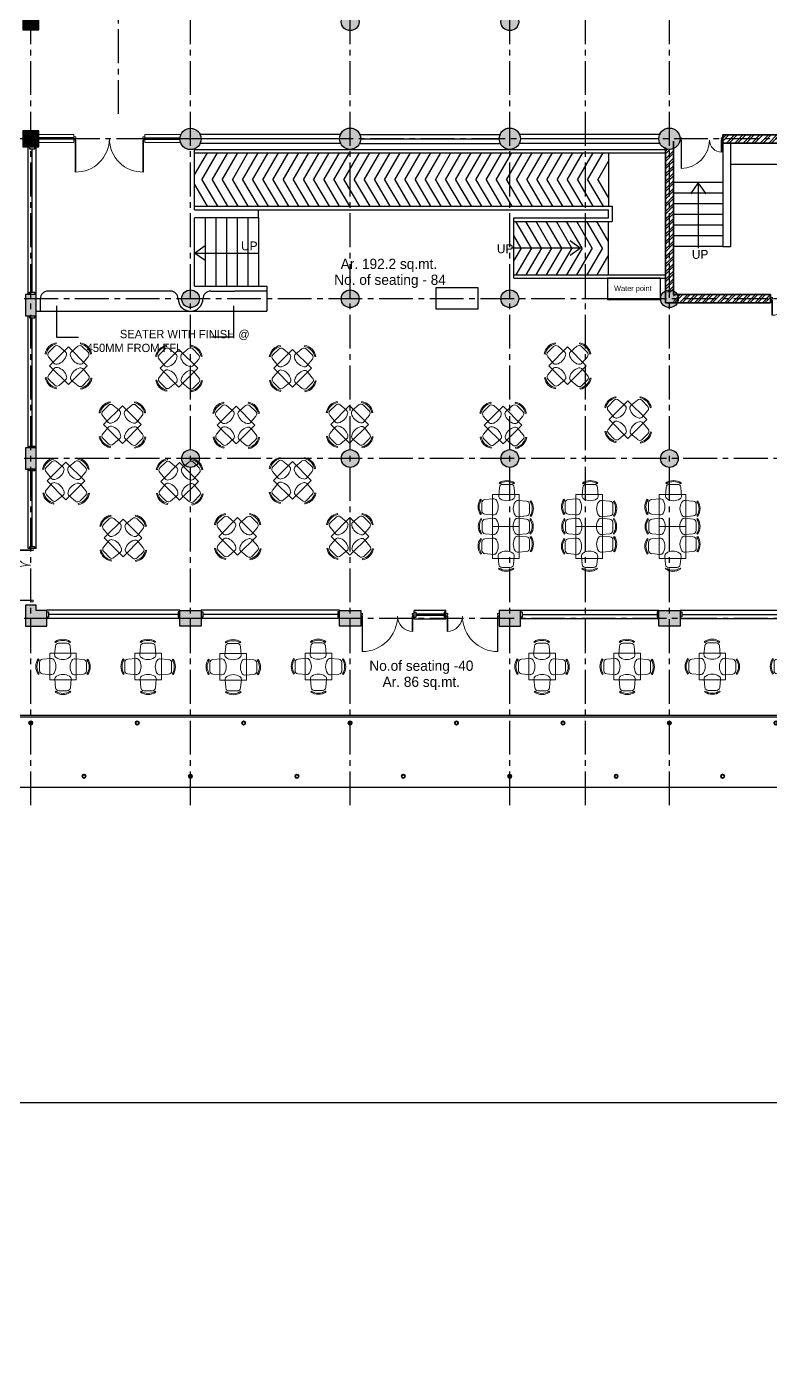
# Model space of a CAD drawing. Header units: millimetres. Extents: x -276609 to 1081398, y -453808 to 472098.
# Drawn here: x 335839 to 356814, y 117301 to 154560 of the extents above; entities that cross this region are included whole.
import ezdxf

# ---------------------------------------------------------------- set-up
doc = ezdxf.new("R2010")
doc.units = ezdxf.units.MM
doc.header["$MEASUREMENT"] = 0
doc.linetypes.add('CENTER2', pattern=[28.575, 19.05, -3.175, 3.175, -3.175])
for name, color, linetype in [('A-Anno Tags', 6, 'Continuous'), ('A-Elevation', 4, 'Continuous'), ('A-Railing', 4, 'Continuous'), ('A-Steps', 3, 'Continuous'), ('A-Wall Patt', 8, 'Continuous'), ('A-Window', 4, 'Continuous'), ('AREA', 7, 'Continuous'), ('Dimension', 7, 'Continuous'), ('S-Conc Patt', 9, 'Continuous'), ('SHADING COLUMNS', 210, 'Continuous'), ('text', 252, 'Continuous')]:
    doc.layers.add(name, color=color, linetype=linetype)
doc.layers.add('A-Anno-Grid Lines', color=7, linetype='Continuous', true_color=0xbbc3bd)
for name, color, linetype, lineweight in [('A-Detail Lines', 241, 'Continuous', 25), ('A-Door', 4, 'Continuous', 9), ('A-Wall Sec', 1, 'Continuous', 20), ('frntr', 42, 'Continuous', 13), ('S-Concrete', 40, 'Continuous', 25)]:
    doc.layers.add(name, color=color, linetype=linetype, lineweight=lineweight)
doc.layers.add('I-Furniture', color=7, linetype='Continuous', lineweight=20, true_color=0xb35900)
doc.styles.get("Standard").update_dxf_attribs({"font": ''})
doc.styles.get('Standard').set_extended_font_data('Gill Sans MT')
doc.dimstyles.new('IIITD_WD_M @ 100', dxfattribs={"dimscale": 100, "dimtxt": 1, "dimasz": 1, "dimexe": 0.5, "dimexo": 0.25, "dimgap": 0.3, "dimtad": 1, "dimdec": 0, "dimrnd": 1, "dimzin": 0, "dimdsep": 46, "dimtxsty": 'Standard', "dimblk": 'ARCHTICK', "dimcen": 0.2, "dimdle": 0.3, "dimclrd": 256, "dimclre": 256, "dimclrt": 256, "dimadec": 0, "dimazin": 0, "dimtfac": 1, "dimtdec": 0, "dimtofl": 0, "dimtmove": 0, "dimatfit": 0, "dimfxl": 0.5, "dimfxlon": 1, "dimtolj": 1, "dimtzin": 0, "dimlwd": -1, "dimlwe": -1, "dimarcsym": 0})
doc.dimstyles.get("Standard").update_dxf_attribs({"dimtxt": 0.18, "dimasz": 0.18, "dimexe": 0.18, "dimexo": 0.0625, "dimgap": 0.09, "dimtad": 0, "dimtih": 1, "dimtoh": 1, "dimdec": 4, "dimzin": 0, "dimdsep": 46, "dimtxsty": 'Standard', "dimcen": 0.09, "dimadec": 0, "dimazin": 0, "dimtfac": 1, "dimtdec": 4, "dimtofl": 0, "dimtmove": 0, "dimatfit": 3, "dimfxl": 1, "dimtolj": 1, "dimtzin": 0, "dimarcsym": 0})
pattern_1 = [(45, (-144842.34, 2158.18), (-106.066017, 106.066017), []), (45, (-144771.63, 2158.18), (-106.066017, 106.066017), [])]

# ---------------------------------------------------------------- blocks, each defined once
blk = doc.blocks.new('w8')
at = {"layer": 'A-Window', "color": 2, "lineweight": 30}
blk.add_line((484324, 139289), (484324, 142939), dxfattribs=at)
at = {"layer": 'A-Window'}
for points in [[(484209, 139239), (484209, 142989)], [(484399, 142989), (484399, 142939), (484249, 142939), (484249, 142989)], [(484439, 139239), (484439, 142989)], [(484399, 139239), (484399, 139289), (484249, 139289), (484249, 139239)]]:
    blk.add_lwpolyline(points, dxfattribs=at)
blk = doc.blocks.new('w4')
at = {"layer": 'A-Window', "color": 2, "lineweight": 30}
blk.add_line((484324, 147974), (484324, 151774), dxfattribs=at)
at = {"layer": 'A-Window'}
for points in [[(484209, 147924), (484209, 151824)], [(484399, 151824), (484399, 151774), (484249, 151774), (484249, 151824)], [(484439, 147924), (484439, 151824)], [(484399, 147924), (484399, 147974), (484249, 147974), (484249, 147924)]]:
    blk.add_lwpolyline(points, dxfattribs=at)
blk = doc.blocks.new('Big Door Garbage')
at = {"layer": 'A-Door', "color": 5, "lineweight": 18}
for p, q in [((-12550, 128778), (-12500, 128778)), ((-12550, 128703), (-12550, 128778)), ((-12550, 128703), (-12515, 128703)), ((-12515, 128738), (-12500, 128738)), ((-12515, 128703), (-12515, 128738)), ((-12515, 128703), (-12515, 128273)), ((-12499, 128703), (-12515, 128703)), ((-12500, 128778), (-12500, 128738)), ((-12499, 128703), (-12499, 128273)), ((-11101, 128703), (-11101, 127703)), ((-11101, 128703), (-11085, 128703)), ((-11100, 128778), (-11100, 128738)), ((-11050, 128778), (-11100, 128778)), ((-11085, 128738), (-11100, 128738)), ((-11085, 128703), (-11085, 128738)), ((-11050, 128703), (-11085, 128703)), ((-11085, 128703), (-11085, 127703)), ((-11050, 128703), (-11050, 128778))]:
    blk.add_line(p, q, dxfattribs=at)
at = {"layer": 'A-Door', "lineweight": 18}
for centre, radius, start, end in [((-12515, 128703), 430, 270, 0), ((-11085, 128703), 1000, 180, 270)]:
    blk.add_arc(centre, radius, start, end, dxfattribs=at)
blk = doc.blocks.new('dw1')
at = {"layer": 'A-Window'}
for p, q in [((495114, 138664), (495114, 138914)), ((496014, 138664), (496014, 138914))]:
    blk.add_line(p, q, dxfattribs=at)
at = {"layer": 'A-Window', "color": 2, "lineweight": 60}
blk.add_line((495964, 138789), (495164, 138789), dxfattribs=at)
at = {"layer": 'A-Window'}
for points in [[(496014, 138914), (495114, 138914)], [(495114, 138864), (495164, 138864), (495164, 138714), (495114, 138714)], [(496014, 138664), (495114, 138664)], [(496014, 138864), (495964, 138864), (495964, 138714), (496014, 138714)]]:
    blk.add_lwpolyline(points, dxfattribs=at)
at = {"layer": 'A-Detail Lines', "xscale": -1}
blk.add_blockref('Big Door Garbage', (482564, 10049), dxfattribs=at)
at = {"layer": 'A-Detail Lines'}
blk.add_blockref('Big Door Garbage', (508564, 10049), dxfattribs=at)
blk = doc.blocks.new('allalaksksksjjd')
at = {"layer": 'S-Conc Patt'}
for points in [[(266278, 131331), (266278, 130881), (266728, 130881), (266728, 131331)], [(275753, 131106, 1), (275253, 131106, 1)], [(280253, 131106, 1), (279753, 131106, 1)], [(266278, 128031), (266278, 127581), (266728, 127581), (266728, 128031)], [(271303, 127806, 1), (270703, 127806, 1)], [(275803, 127811, 1), (275203, 127811, 1)], [(280303, 127811, 1), (279703, 127811, 1)], [(284803, 127811, 1), (284203, 127811, 1)], [(266653, 123421), (266353, 123421), (266353, 122821), (266653, 122821)], [(271253, 123306, 1), (270753, 123306, 1)], [(275753, 123306, 1), (275253, 123306, 1)], [(280253, 123306, 1), (279753, 123306, 1)], [(284753, 123306, 1), (284253, 123306, 1)], [(266653, 119106), (266353, 119106), (266353, 118506), (266653, 118506)], [(271253, 118806, 1), (270753, 118806, 1)], [(275753, 118806, 1), (275253, 118806, 1)], [(280253, 118806, 1), (279753, 118806, 1)], [(284753, 118806, 1), (284253, 118806, 1)], [(266353, 114081), (266953, 114081), (266953, 114531), (266653, 114531), (266653, 114681), (266353, 114681)], [(271303, 114081), (271303, 114531), (270703, 114531), (270703, 114081)], [(275803, 114081), (275803, 114531), (275203, 114531), (275203, 114081)], [(279703, 114081), (279703, 114531), (280303, 114531), (280303, 114081)], [(284803, 114081), (284803, 114531), (284203, 114531), (284203, 114081)]]:
    blk.add_hatch(color=8, dxfattribs=at).paths.add_polyline_path(points)
at = {"layer": 'S-Concrete'}
for points in [[(266278, 131331), (266278, 130881), (266728, 130881), (266728, 131331)], [(266278, 128031), (266278, 127581), (266728, 127581), (266728, 128031)], [(266653, 123421), (266353, 123421), (266353, 122821), (266653, 122821)], [(266653, 119106), (266353, 119106), (266353, 118506), (266653, 118506)], [(266953, 114531), (266653, 114531), (266653, 114681), (266353, 114681), (266353, 114081), (266953, 114081)], [(271303, 114531), (271303, 114081), (270703, 114081), (270703, 114531)], [(275803, 114531), (275803, 114081), (275203, 114081), (275203, 114531)], [(279703, 114531), (279703, 114081), (280303, 114081), (280303, 114531)], [(284803, 114531), (284803, 114081), (284203, 114081), (284203, 114531)]]:
    blk.add_lwpolyline(points, close=True, dxfattribs=at)
for centre, radius in [((275503, 131106), 250), ((280003, 131106), 250), ((271003, 127806), 300), ((275503, 127811), 300), ((280003, 127811), 300), ((284503, 127811), 300), ((271003, 123306), 250), ((275503, 123306), 250), ((280003, 123306), 250), ((284503, 123306), 250), ((271003, 118806), 250), ((275503, 118806), 250), ((280003, 118806), 250), ((284503, 118806), 250)]:
    blk.add_circle(centre, radius, dxfattribs=at)
blk = doc.blocks.new('4tgh5yhjjr')
at = {"layer": 'A-Door', "color": 5, "lineweight": 18}
for p, q in [((481031, 149362), (482019, 149362)), ((482019, 149132), (481031, 149132)), ((482019, 149362), (482019, 149132)), ((482019, 149205), (482019, 149289)), ((482019, 149289), (482074, 149289)), ((482019, 149205), (482058, 149205)), ((482058, 149205), (482058, 149244)), ((482058, 149244), (482074, 149244)), ((482074, 149205), (482058, 149205)), ((482058, 149203), (482058, 148301)), ((482074, 149289), (482074, 149244)), ((482076, 149203), (482076, 148301)), ((483962, 149203), (483962, 148301)), ((484019, 149289), (483963, 149289)), ((483963, 149289), (483963, 149244)), ((483980, 149244), (483963, 149244)), ((483963, 149205), (483980, 149205)), ((483980, 149205), (483980, 149244)), ((484019, 149205), (483980, 149205)), ((483980, 149203), (483980, 148301)), ((484019, 149132), (484019, 149362)), ((484019, 149362), (485019, 149362)), ((484019, 149205), (484019, 149289)), ((485019, 149132), (484019, 149132))]:
    blk.add_line(p, q, dxfattribs=at)
at = {"layer": 'A-Door', "lineweight": 18}
for centre, start, end in [((482076, 149244), 268.6936, 0.0159), ((483962, 149244), 179.9841, 271.3064)]:
    blk.add_arc(centre, 943, start, end, dxfattribs=at)
at = {"layer": 'A-Window', "color": 2, "lineweight": 60}
for p, q in [((482019, 149247), (481031, 149247)), ((484019, 149247), (485019, 149247))]:
    blk.add_line(p, q, dxfattribs=at)
blk = doc.blocks.new('yhtyjuyk')
at = {"layer": 'A-Window', "color": 2, "lineweight": 30}
blk.add_line((480841, 77753), (480841, 81793), dxfattribs=at)
at = {"layer": 'A-Window'}
for points in [[(480726, 77703), (480726, 81843)], [(480766, 81843), (480766, 81793), (480916, 81793), (480916, 81843)], [(480956, 77703), (480956, 81843)], [(480766, 77703), (480766, 77753), (480916, 77753), (480916, 77703)]]:
    blk.add_lwpolyline(points, dxfattribs=at)
blk = doc.blocks.new('Pipe-Column - Pipe3-1_2STD-50-2 GL')
at = {"layer": 'S-Concrete', "lineweight": 35}
for radius, start, end in [(50.8, 0, 180), (45.1, 0, 180), (45.1, 180, 0), (50.8, 180, 360)]:
    blk.add_arc((0, 0), radius, start, end, dxfattribs=at)
blk = doc.blocks.new('Pipe-Column - Pipe3-1_2STD-48-2 GL')
at = {"layer": 'S-Concrete', "lineweight": 35}
for radius, start, end in [(50.8, 0, 180), (50.8, 180, 360), (45.1, 360, 180), (45.1, 180, 360)]:
    blk.add_arc((0, 0), radius, start, end, dxfattribs=at)
blk = doc.blocks.new('Pipe-Column - Pipe3-1_2STD-49-2 GL')
at = {"layer": 'S-Concrete', "lineweight": 35}
for radius, start, end in [(50.8, 0, 180), (50.8, 180, 360), (45.1, 360, 180), (45.1, 180, 360)]:
    blk.add_arc((0, 0), radius, start, end, dxfattribs=at)
blk = doc.blocks.new('TRGHT4')
at = {"layer": 'SHADING COLUMNS'}
for name, p, rotation in [('Pipe-Column - Pipe3-1_2STD-48-2 GL', (397060, -137137), 135.0000000004137), ('Pipe-Column - Pipe3-1_2STD-48-2 GL', (399181, -137137), 135.0000000004137), ('Pipe-Column - Pipe3-1_2STD-50-2 GL', (427680, -137137), 44.9999999995862), ('Pipe-Column - Pipe3-1_2STD-50-2 GL', (429801, -137137), 44.9999999995862), ('Pipe-Column - Pipe3-1_2STD-48-2 GL', (397060, -140137), 135.0000000004137), ('Pipe-Column - Pipe3-1_2STD-48-2 GL', (399181, -140137), 135.0000000004137), ('Pipe-Column - Pipe3-1_2STD-50-2 GL', (427680, -140137), 44.9999999995862), ('Pipe-Column - Pipe3-1_2STD-50-2 GL', (429801, -140137), 44.9999999995862), ('Pipe-Column - Pipe3-1_2STD-48-2 GL', (397060, -143137), 135.0000000004137), ('Pipe-Column - Pipe3-1_2STD-48-2 GL', (399181, -143137), 135.0000000004137), ('Pipe-Column - Pipe3-1_2STD-50-2 GL', (427680, -143137), 44.9999999995862), ('Pipe-Column - Pipe3-1_2STD-50-2 GL', (429801, -143137), 44.9999999995862), ('Pipe-Column - Pipe3-1_2STD-48-2 GL', (397060, -146087), 135.0000000004137), ('Pipe-Column - Pipe3-1_2STD-49-2 GL', (399181, -146087), 135.0000000004137), ('Pipe-Column - Pipe3-1_2STD-50-2 GL', (427680, -146137), 44.9999999995862), ('Pipe-Column - Pipe3-1_2STD-50-2 GL', (429801, -146137), 44.9999999995862)]:
    blk.add_blockref(name, p, dxfattribs=dict(at, rotation=rotation))
for p in [(402181, -146087), (405181, -146087), (408181, -146087), (411181, -146087), (414181, -146087), (417181, -146087), (420181, -146087), (423181, -146087), (426181, -146087), (400681, -147587), (403681, -147587), (406681, -147587), (409681, -147587), (412681, -147587), (415681, -147587), (418681, -147587), (421681, -147587), (424681, -147587), (427681, -147587)]:
    blk.add_blockref('Pipe-Column - Pipe3-1_2STD-50-2 GL', p, dxfattribs=at)
blk = doc.blocks.new('_ArchTick')
at = {"color": 0, "linetype": 'ByBlock', "const_width": 0.15}
blk.add_lwpolyline([(-0.5, -0.5), (0.5, 0.5)], dxfattribs=at)
blk = doc.blocks.new('dw2')
at = {"layer": 'A-Window'}
blk.add_line((484439, 147324), (484189, 147324), dxfattribs=at)
at = {"layer": 'A-Window', "color": 2, "lineweight": 30}
blk.add_line((484324, 145139), (484324, 147274), dxfattribs=at)
at = {"layer": 'A-Window'}
for points in [[(484439, 145089), (484209, 145089), (484209, 147324)], [(484399, 147324), (484399, 147274), (484249, 147274), (484249, 147324)], [(484439, 145089), (484439, 147324)], [(484399, 145089), (484399, 145139), (484249, 145139), (484249, 145089)]]:
    blk.add_lwpolyline(points, dxfattribs=at)
at = {"layer": 'A-Detail Lines', "rotation": 270}
blk.add_blockref('Big Door Garbage', (355573, 132539), dxfattribs=at)
blk = doc.blocks.new('A$C60CE59FC')
at = {"layer": 'A-Window', "color": 2, "lineweight": 30}
blk.add_line((-115, -3665), (-115, -50), dxfattribs=at)
at = {"layer": 'A-Window'}
for points in [[(-230, -3715), (-230, 0)], [(-190, 0), (-190, -50), (-40, -50), (-40, 0)], [(0, -3715), (0, 0)], [(-190, -3715), (-190, -3665), (-40, -3665), (-40, -3715)]]:
    blk.add_lwpolyline(points, dxfattribs=at)
at = {"layer": 'Dimension'}
blk.add_line((0, -3715), (0, -997), dxfattribs=at)
blk = doc.blocks.new('chair1')
at = {"layer": 'I-Furniture'}
for p, q in [((-320, 228), (-84, 207)), ((1, 115), (1, -115)), ((16, 201), (42, 219)), ((-320, -228), (-84, -207)), ((16, -201), (42, -219))]:
    blk.add_line(p, q, dxfattribs=at)
for centre, radius, start, end in [((-108, 0), 351, 148.407, 211.593), ((-328, 135), 92.9, 85.0303, 148.407), ((-92, 115), 92.9, 0, 85.0303), ((-278, 0), 356, 325.6197, 34.3803), ((-278, 0), 387, 325.6197, 34.3803), ((-328, -135), 92.9, 211.593, 274.9697), ((-92, -115), 92.9, 274.9697, 0)]:
    blk.add_arc(centre, radius, start, end, dxfattribs=at)
blk = doc.blocks.new('trhrherth')
at = {"layer": 'I-Furniture'}
blk.add_lwpolyline([(488730, 136882), (488730, 137632), (490530, 137632), (490530, 136882)], close=True, dxfattribs=at)
at = {"layer": 'I-Furniture', "xscale": -1}
for p, rotation in [((489069, 137931), 270), ((489630, 137923), 270), ((490812, 137229), 180), ((490130, 136589), 90)]:
    blk.add_blockref('chair1', p, dxfattribs=dict(at, rotation=rotation))
at = {"layer": 'I-Furniture'}
for p, rotation in [((490180, 137930), 90), ((488473, 137246), 180), ((489128, 136589), 270), ((489630, 136592), 270)]:
    blk.add_blockref('chair1', p, dxfattribs=dict(at, rotation=rotation))
blk = doc.blocks.new('wegegt')
at = {"layer": 'I-Furniture'}
blk.add_lwpolyline([(489413, 140432), (490163, 140432), (490163, 141182), (489413, 141182)], close=True, dxfattribs=at)
for p, rotation in [((489780, 141466), 90), ((489129, 140807), 180)]:
    blk.add_blockref('chair1', p, dxfattribs=dict(at, rotation=rotation))
at = {"layer": 'I-Furniture', "xscale": -1}
for p, rotation in [((490447, 140799), 180), ((489788, 140129), 90)]:
    blk.add_blockref('chair1', p, dxfattribs=dict(at, rotation=rotation))
blk = doc.blocks.new('grd din')
at = {"layer": 'A-Anno-Grid Lines', "linetype": 'CENTER2', "ltscale": 50}
for p, q in [((484314, 133526), (484314, 180371)), ((486784, 152996), (486784, 180371)), ((488814, 133526), (488814, 179267)), ((493314, 133526), (493314, 179267)), ((497814, 133526), (497814, 179267)), ((499944, 133526), (499944, 179267)), ((502314, 133526), (502314, 179267)), ((520545, 152289), (470258, 152289)), ((516514, 147789), (471659, 147789)), ((516514, 143289), (471659, 143289)), ((516514, 138789), (471659, 138789))]:
    blk.add_line(p, q, dxfattribs=at)
blk = doc.blocks.new('*D675')
at = {"layer": 'A-Detail Lines'}
for p, q in [((338004, 412783), (337904, 412783)), ((337954, 412813), (337954, 411253)), ((338004, 411283), (337904, 411283)), ((490362, 36550), (490362, 36450)), ((499132, 36550), (499132, 36450)), ((490332, 36500), (499162, 36500))]:
    blk.add_line(p, q, dxfattribs=at)
at = {"layer": 'A-Detail Lines', "xscale": 100, "yscale": 100, "zscale": 100}
for p, rotation in [((337954, 412783), 90), ((337954, 411283), 270), ((490362, 36500), 180)]:
    blk.add_blockref('_ArchTick', p, dxfattribs=dict(at, rotation=rotation))
blk.add_blockref('_ArchTick', (499132, 36500), dxfattribs=at)
at = {"layer": 'A-Detail Lines', "insert": (337873, 412033), "char_height": 100, "attachment_point": 5, "rotation": 90}
blk.add_mtext('\\A1;1500', dxfattribs=at)
at = {"layer": 'A-Detail Lines', "insert": (494747, 36632), "char_height": 200, "attachment_point": 5}
blk.add_mtext('\\A1;8770', dxfattribs=at)

msp = doc.modelspace()

# ---------------------------------------------------------------- hatches: boundary and pattern name
at = {"layer": 'A-Wall Patt'}
h = msp.add_hatch(dxfattribs=at)
h.set_pattern_fill('ANSI32', color=256, scale=450, style=0)
h.set_pattern_definition([(45, (-144842.34, 2158.18), (-119.32427, 119.32427), []), (45, (-144762.8, 2158.18), (-119.32427, 119.32427), [])])
h.paths.add_polyline_path([(362663.9, 151507.2), (358948.9, 151507.2), (358948.9, 151277.2), (362663.9, 151277.2)])
h.paths.add_polyline_path([(371128.9, 151507.2), (370978.9, 151507.2), (370978.9, 151277.2), (371128.9, 151277.2)])
h.paths.add_polyline_path([(367348.9, 151507.2), (363263.9, 151507.2), (363263.9, 151277.2), (367348.9, 151277.2)])
h.paths.add_polyline_path([(370378.9, 151507.2), (367578.9, 151507.2), (367578.9, 151277.2), (370378.9, 151277.2)])
h.paths.add_polyline_path([(355463.9, 151277.2), (358348.9, 151277.2), (358348.9, 151507.2), (355463.9, 151507.2)])
h = msp.add_hatch(dxfattribs=at)
h.set_pattern_fill('ANSI32', color=256, scale=400, style=0)
h.set_pattern_definition(pattern_1)
h.paths.add_polyline_path([(354078.9, 151120, -0.1992781), (353848.9, 151120), (353848.9, 147077.2), (354078.9, 147077.2)])
h = msp.add_hatch(dxfattribs=at)
h.set_pattern_fill('ANSI32', color=256, scale=400, style=0)
h.set_pattern_definition(pattern_1)
h.paths.add_polyline_path([(356813.9, 146777.2), (356813.9, 147007.2), (354078.9, 147007.2), (354078.9, 146777.2)])

# ---------------------------------------------------------------- linework, layer by layer
at = {"layer": 'A-Anno Tags'}
for p, q in [((342613.9, 147107.2), (342613.9, 146542.2)), ((336228.9, 146542.2), (340463.9, 146542.2)), ((340463.9, 146542.2), (342613.9, 146542.2))]:
    msp.add_line(p, q, dxfattribs=at)
at = {"layer": 'A-Detail Lines'}
for p, q in [((340578.9, 149397), (340578.9, 151110.2)), ((340578.9, 150381.8), (340939.4, 150997)), ((340784.6, 150244.8), (341225.5, 150997)), ((341070.7, 150244.8), (341511.6, 150997)), ((341356.8, 150244.8), (341797.7, 150997)), ((341642.9, 150244.8), (342083.8, 150997)), ((341929, 150244.8), (342369.9, 150997)), ((342215.1, 150244.8), (342656, 150997)), ((342501.2, 150244.8), (342942.1, 150997)), ((342787.3, 150244.8), (343228.2, 150997)), ((343073.4, 150244.8), (343514.3, 150997)), ((343359.5, 150244.8), (343800.4, 150997)), ((343645.6, 150244.8), (344086.5, 150997)), ((343931.7, 150244.8), (344372.6, 150997)), ((344217.8, 150244.8), (344658.7, 150997)), ((344503.9, 150244.8), (344944.8, 150997)), ((344790.1, 150244.8), (345230.9, 150997)), ((345076.2, 150244.8), (345517.1, 150997)), ((345362.3, 150244.8), (345803.2, 150997)), ((345648.4, 150244.8), (346089.3, 150997)), ((345934.5, 150244.8), (346375.4, 150997)), ((346220.6, 150244.8), (346661.5, 150997)), ((346506.7, 150244.8), (346947.6, 150997)), ((346792.8, 150244.8), (347233.7, 150997)), ((347078.9, 150244.8), (347519.8, 150997)), ((347365, 150244.8), (347805.9, 150997)), ((347651.1, 150244.8), (348092, 150997)), ((347937.2, 150244.8), (348378.1, 150997)), ((348223.3, 150244.8), (348664.2, 150997)), ((348509.4, 150244.8), (348950.3, 150997)), ((348795.5, 150244.8), (349236.4, 150997)), ((349081.6, 150244.8), (349522.5, 150997)), ((349367.7, 150244.8), (349808.6, 150997)), ((349653.8, 150244.8), (350094.7, 150997)), ((349939.9, 150244.8), (350380.8, 150997)), ((350226, 150244.8), (350666.9, 150997)), ((350512.1, 150244.8), (350953, 150997)), ((350798.2, 150244.8), (351239.1, 150997)), ((351084.3, 150244.8), (351525.2, 150997)), ((351370.4, 150244.8), (351811.3, 150997)), ((351656.5, 150244.8), (352097.4, 150997)), ((352248.9, 150997), (352248.9, 149497)), ((351942.6, 150244.8), (352248.9, 150767.3)), ((340784.6, 150244.8), (341222.9, 149497)), ((341070.7, 150244.8), (341509, 149497)), ((341356.8, 150244.8), (341795.1, 149497)), ((341642.9, 150244.8), (342081.2, 149497)), ((341929, 150244.8), (342367.3, 149497)), ((342215.1, 150244.8), (342653.4, 149497)), ((342501.2, 150244.8), (342939.5, 149497)), ((342787.3, 150244.8), (343225.6, 149497)), ((343073.4, 150244.8), (343511.7, 149497)), ((343359.5, 150244.8), (343797.8, 149497)), ((343645.6, 150244.8), (344083.9, 149497)), ((343931.7, 150244.8), (344370, 149497)), ((344217.8, 150244.8), (344656.1, 149497)), ((344503.9, 150244.8), (344942.2, 149497)), ((344790.1, 150244.8), (345228.3, 149497)), ((345076.2, 150244.8), (345514.4, 149497)), ((345362.3, 150244.8), (345800.5, 149497)), ((345648.4, 150244.8), (346086.6, 149497)), ((345934.5, 150244.8), (346372.7, 149497)), ((346220.6, 150244.8), (346658.8, 149497)), ((346506.7, 150244.8), (346944.9, 149497)), ((346792.8, 150244.8), (347231, 149497)), ((347078.9, 150244.8), (347517.1, 149497)), ((347365, 150244.8), (347803.2, 149497)), ((347651.1, 150244.8), (348089.3, 149497)), ((347937.2, 150244.8), (348375.4, 149497)), ((348223.3, 150244.8), (348661.5, 149497)), ((348509.4, 150244.8), (348947.6, 149497)), ((348795.5, 150244.8), (349233.7, 149497)), ((349081.6, 150244.8), (349519.8, 149497)), ((349367.7, 150244.8), (349805.9, 149497)), ((349653.8, 150244.8), (350092, 149497)), ((349939.9, 150244.8), (350378.1, 149497)), ((350226, 150244.8), (350664.2, 149497)), ((350512.1, 150244.8), (350950.3, 149497)), ((350798.2, 150244.8), (351236.4, 149497)), ((351084.3, 150244.8), (351522.5, 149497)), ((351370.4, 150244.8), (351808.6, 149497)), ((351656.5, 150244.8), (352094.7, 149497)), ((351942.6, 150244.8), (352248.9, 149722.2)), ((340578.9, 150107.7), (340936.8, 149497)), ((349578.9, 147467), (349578.9, 149167)), ((350070.7, 148319.3), (349632.5, 149067)), ((350356.8, 148319.3), (349918.6, 149067)), ((350642.9, 148319.3), (350204.7, 149067)), ((350929, 148319.3), (350490.8, 149067)), ((351215.1, 148319.3), (350776.9, 149067)), ((351501.2, 148319.3), (351063, 149067)), ((351787.3, 148319.3), (351349.1, 149067)), ((352073.4, 148319.3), (351635.2, 149067)), ((352248.9, 148508.1), (351921.3, 149067)), ((352248.9, 147567), (352248.9, 149067)), ((349784.6, 148319.3), (349578.9, 148670.4)), ((349784.6, 148319.3), (349578.9, 147968.2)), ((350070.7, 148319.3), (349629.8, 147567)), ((350356.8, 148319.3), (349915.9, 147567)), ((350642.9, 148319.3), (350202, 147567)), ((350929, 148319.3), (350488.1, 147567)), ((351215.1, 148319.3), (350774.2, 147567)), ((351501.2, 148319.3), (351060.3, 147567)), ((351787.3, 148319.3), (351346.4, 147567)), ((352073.4, 148319.3), (351632.5, 147567)), ((352248.9, 148130.4), (351918.6, 147567))]:
    msp.add_line(p, q, dxfattribs=at)
at = {"layer": 'A-Elevation'}
for p, q in [((355693.9, 150677.2), (366728.9, 150677.2)), ((352213.9, 146902), (353713.9, 146902))]:
    msp.add_line(p, q, dxfattribs=at)
for points in [[(347375, 146603.5), (348575, 146603.5), (348575, 147203.5), (347375, 147203.5)], [(353713.9, 146867), (353713.9, 147467), (352213.9, 147467), (352213.9, 146867)]]:
    msp.add_lwpolyline(points, close=True, dxfattribs=at)
at = {"layer": 'A-Railing'}
for p, q in [((340578.9, 151097), (353848.9, 151097)), ((340578.9, 150997), (353848.9, 150997)), ((340578.9, 149497), (352348.9, 149497)), ((352348.9, 149497), (352348.9, 149067)), ((340578.9, 149397), (352248.9, 149397)), ((349578.9, 149167), (352248.9, 149167)), ((349578.9, 149067), (352348.9, 149067)), ((352248.9, 149167), (352248.9, 149397)), ((349578.9, 147567), (353848.9, 147567)), ((349578.9, 147467), (353848.9, 147467)), ((333263.9, 135117.2), (361163.9, 135117.2)), ((333264.6, 135167.2), (361113.9, 135167.2))]:
    msp.add_line(p, q, dxfattribs=at)
at = {"layer": 'A-Steps'}
for p, q in [((355463.9, 151277.2), (355463.9, 148362)), ((355693.9, 148362), (355693.9, 151277.2)), ((355463.9, 150162), (354078.9, 150162)), ((355463.9, 149862), (354078.9, 149862)), ((355463.9, 149562), (354078.9, 149562)), ((340578.9, 147242.2), (340578.9, 149167)), ((342378.9, 149167), (340578.9, 149167)), ((340878.9, 149167), (340878.9, 147242.2)), ((341178.9, 149167), (341178.9, 147242.2)), ((341478.9, 149167), (341478.9, 147242.2)), ((341778.9, 149167), (341778.9, 147242.2)), ((342078.9, 149167), (342078.9, 147242.2)), ((342378.9, 149167), (342378.9, 149397)), ((342378.9, 149167), (342378.9, 147242.2)), ((355463.9, 149262), (354078.9, 149262)), ((355463.9, 148962), (354078.9, 148962)), ((355463.9, 148662), (354078.9, 148662)), ((355463.9, 148362), (354078.9, 148362)), ((355463.9, 148362), (355693.9, 148362)), ((340578.9, 147242.2), (342378.9, 147242.2)), ((340813.9, 147242.2), (342613.9, 147242.2)), ((342613.9, 147242.2), (342613.9, 147107.2)), ((336228.9, 146892.2), (336228.9, 146542.2)), ((339898.9, 147107.2), (336443.9, 147107.2)), ((341028.9, 147107.2), (341713.9, 147107.2)), ((342613.9, 147107.2), (341713.9, 147107.2)), ((336113.9, 146542.2), (336228.9, 146542.2)), ((323111.6, 133142.2), (363968.6, 133142.2))]:
    msp.add_line(p, q, dxfattribs=at)
for centre, radius, start, end in [((336443.9, 146892.2), 215, 90, 180), ((339898.9, 146892.2), 215, 0, 90), ((340463.9, 146892.2), 350, 180, 270), ((340463.9, 146892.2), 350, 270, 0), ((341028.9, 146892.2), 215, 90, 180), ((340463.9, 146892.2), 350, 219.6772, 270)]:
    msp.add_arc(centre, radius, start, end, dxfattribs=at)
at = {"layer": 'A-Wall Patt'}
for p, q in [((352348.9, 149497), (352348.9, 149067)), ((352248.9, 149167), (352248.9, 149397))]:
    msp.add_line(p, q, dxfattribs=at)
at = {"layer": 'A-Wall Sec', "lineweight": 35}
for p, q in [((354078.9, 147007.2), (354078.9, 151333.2)), ((367348.9, 151507.2), (355463.9, 151507.2)), ((355463.9, 151507.2), (355463.9, 151277.2)), ((355463.9, 151277.2), (367348.9, 151277.2)), ((353848.9, 151154.2), (353848.9, 146777.2)), ((356813.9, 147007.2), (354078.9, 147007.2)), ((356813.9, 146777.2), (356813.9, 147007.2)), ((353848.9, 146777.2), (356813.9, 146777.2))]:
    msp.add_line(p, q, dxfattribs=at)
at = {"layer": 'A-Window', "color": 2, "lineweight": 30}
for p, q in [((344663.9, 151392.2), (340763.9, 151392.2)), ((345263.8, 151392.2), (349163.9, 151392.2)), ((353663.9, 151392.2), (349763.9, 151392.2))]:
    msp.add_line(p, q, dxfattribs=at)
at = {"layer": 'A-Window'}
for points in [[(344713.9, 151517.2), (340713.9, 151517.2)], [(345213.8, 151517.2), (349213.9, 151517.2)], [(353713.9, 151517.2), (349713.9, 151517.2)], [(344713.9, 151267.2), (340713.9, 151267.2)], [(345213.8, 151267.2), (349213.9, 151267.2)], [(353713.9, 151267.2), (349713.9, 151267.2)]]:
    msp.add_lwpolyline(points, dxfattribs=at)
at = {"layer": 'Dimension'}
msp.add_line((336113.9, 142582.2), (336113.9, 145410.4), dxfattribs=at)
msp.add_lwpolyline([(306511, 124245.5), (306511, 183645.5), (390511, 183645.5), (390511, 124245.5)], close=True, dxfattribs=at)
at = {"layer": 'I-Furniture'}
for p, q in [((349726.2, 140481.7), (348976.2, 140481.7)), ((352076.1, 140481.7), (351326.1, 140481.7)), ((354426, 140481.7), (353676, 140481.7))]:
    msp.add_line(p, q, dxfattribs=at)

# ---------------------------------------------------------------- block references
at = {"layer": 'A-Anno-Grid Lines'}
msp.add_blockref('grd din', (-148350, -897), dxfattribs=at)
at = {"layer": 'A-Door', "color": 3, "lineweight": 40}
msp.add_blockref('4tgh5yhjjr', (-144842.3, 2158.2), dxfattribs=at)
at = {"layer": 'A-Door', "xscale": -0.8000000000465661, "yscale": 0.8000000000465661, "zscale": 0.8}
msp.add_blockref('Big Door Garbage', (345423.9, 48400), dxfattribs=at)
at = {"layer": 'A-Door'}
for name, p in [('Big Door Garbage', (369363.9, 18151.9)), ('dw2', (-148325, -5232)), ('dw1', (-148350, -797))]:
    msp.add_blockref(name, p, dxfattribs=at)
at = {"layer": 'A-Elevation'}
msp.add_blockref('yhtyjuyk', (-144842.3, 69324.6), dxfattribs=at)
at = {"layer": 'A-Window', "rotation": 90}
for name, p in [('w8', (479403.1, -346321.6)), ('w4', (492588.1, -346321.6))]:
    msp.add_blockref(name, p, dxfattribs=at)
at = {"layer": 'A-Window', "xscale": -1, "rotation": 270}
for name, p in [('w4', (201839.6, -346321.6)), ('w8', (215024.6, -346321.6))]:
    msp.add_blockref(name, p, dxfattribs=at)
at = {"layer": 'frntr'}
msp.add_blockref('allalaksksksjjd', (69460.9, 23586.3), dxfattribs=at)
at = {"layer": 'I-Furniture'}
for name, p, rotation in [('wegegt', (90253.9, -300892.5), 44.99999999941527), ('wegegt', (104323.7, -300892.5), 44.99999999941527), ('wegegt', (93369.4, -300961.6), 44.99999999941527), ('wegegt', (96573.5, -300965.3), 44.99999999941527), ('wegegt', (106028.4, -302407.8), 44.99999999941527), ('wegegt', (91776.4, -302550), 44.99999999941527), ('wegegt', (94981.5, -302563.2), 44.99999999941527), ('wegegt', (98179.9, -302543.6), 44.99999999941527), ('wegegt', (102509.1, -302563.7), 44.99999999941527), ('wegegt', (90183.4, -304138.4), 44.99999999941527), ('wegegt', (93388.5, -304151.7), 44.99999999941527), ('wegegt', (96568.1, -304122.6), 44.99999999941527), ('trhrherth', (486608.7, -349148.4), 90), ('trhrherth', (488958.6, -349148.4), 90), ('trhrherth', (491308.5, -349148.4), 90), ('wegegt', (91797.8, -305742.4), 44.99999999941527), ('wegegt', (95024.7, -305698.8), 44.99999999941527), ('wegegt', (98189.2, -305696.9), 44.99999999941527)]:
    msp.add_blockref(name, p, dxfattribs=dict(at, rotation=rotation))
for p in [(-152918.1, -4273.7), (-150518.1, -4273.7), (-148118.2, -4281.5), (-145717.7, -4268.1), (-139415.7, -4273.7), (-137015.7, -4273.7), (-134615.7, -4268.1), (-132215.7, -4268.1)]:
    msp.add_blockref('wegegt', p, dxfattribs=at)
at = {"layer": 'S-Concrete'}
msp.add_blockref('TRGHT4', (-66219.2, 281031.7), dxfattribs=at)
at = {"layer": 'text'}
msp.add_blockref('A$C60CE59FC', (336113.9, 146407.2), dxfattribs=at)

# ---------------------------------------------------------------- texts
at = {"layer": 'A-Anno Tags', "char_height": 250, "attachment_point": 1}
for insert in [(341890, 148504.7), (349100.4, 148424.7), (354596.2, 148266.5)]:
    msp.add_mtext('{\\fCentury Gothic|b0|i0|c0|p34;UP}', dxfattribs=dict(at, insert=insert))
at = {"layer": 'A-Anno Tags', "insert": (337538, 145703.4), "char_height": 234, "attachment_point": 4, "rotation": 359.9166}
msp.add_mtext('{\\fCentury Gothic|b0|i0|c0|p34;^ISEATER WITH FINISH @ \\P450MM FROM FFL}', dxfattribs=at)
at = {"layer": 'AREA', "width": 6203.897, "attachment_point": 1}
for s, insert, char_height in [('{\\fCentury Gothic|b0|i0|c0|p34;Ar. 192.2 sq.mt.}', (344696.9, 148019), 288), ('{\\fCentury Gothic|b0|i0|c0|p34;Ar. 192.2 sq.mt.}', (344696.9, 148019), 288), ('{\\fCentury Gothic|b0|i0|c0|p34;No. of seating - 84}', (344514.9, 147571), 288), ('Water point', (352403.9, 147259.5), 150), ('{\\fCentury Gothic|b0|i0|c0|p34;No.of seating -40}', (345504.7, 136702.2), 288), ('{\\fCentury Gothic|b0|i0|c0|p34;Ar. 86 sq.mt.}', (345877.2, 136248.4), 288), ('{\\fCentury Gothic|b0|i0|c0|p34;Ar. 86 sq.mt.}', (345877.2, 136248.4), 288)]:
    msp.add_mtext(s, dxfattribs=dict(at, insert=insert, char_height=char_height))

# ---------------------------------------------------------------- dimensions: what is measured, and where the dimension line sits
at = {"layer": 'A-Detail Lines'}
dim = msp.add_linear_dim(base=(337954, 411283.4), p1=(338179.9, 412783.4), p2=(338179.9, 411283.4), angle=90, dimstyle='IIITD_WD_M @ 100', dxfattribs=at)
dim.commit()
dim.dimension.update_dxf_attribs({"geometry": '*D675', "text_midpoint": (337873.1, 412033.4)})
dim = msp.add_linear_dim(base=(499131.9, 36500.2), p1=(490361.9, 37063.9), p2=(499131.9, 37408.9), dimstyle='IIITD_WD_M @ 100', override={"dimtxt": 2}, dxfattribs=at)
dim.commit()
dim.dimension.update_dxf_attribs({"geometry": '*D675', "text_midpoint": (494746.9, 36632.1)})

# ---------------------------------------------------------------- leaders
at = {"layer": 'A-Anno Tags'}
for points in [[(336683.6, 146690), (336683.6, 145808.7), (337307.7, 145808.7)], [(341680, 146690), (341680, 145808.7), (341055.9, 145808.7)]]:
    msp.add_leader(points, dimstyle='IIITD_WD_M @ 100', override={"dimclrd": 256}, dxfattribs=at)
at = {"layer": 'A-Detail Lines'}
for points in [[(354775.9, 150146.8), (354775.9, 148316.2)], [(340578.9, 148179.6), (342378.9, 148179.6)], [(351461.2, 148319.3), (349538.9, 148319.3)]]:
    msp.add_leader(points, dimstyle='Standard', override={"dimasz": 300, "dimldrblk": 'Open90'}, dxfattribs=at)

doc.saveas('drawing.dxf')
